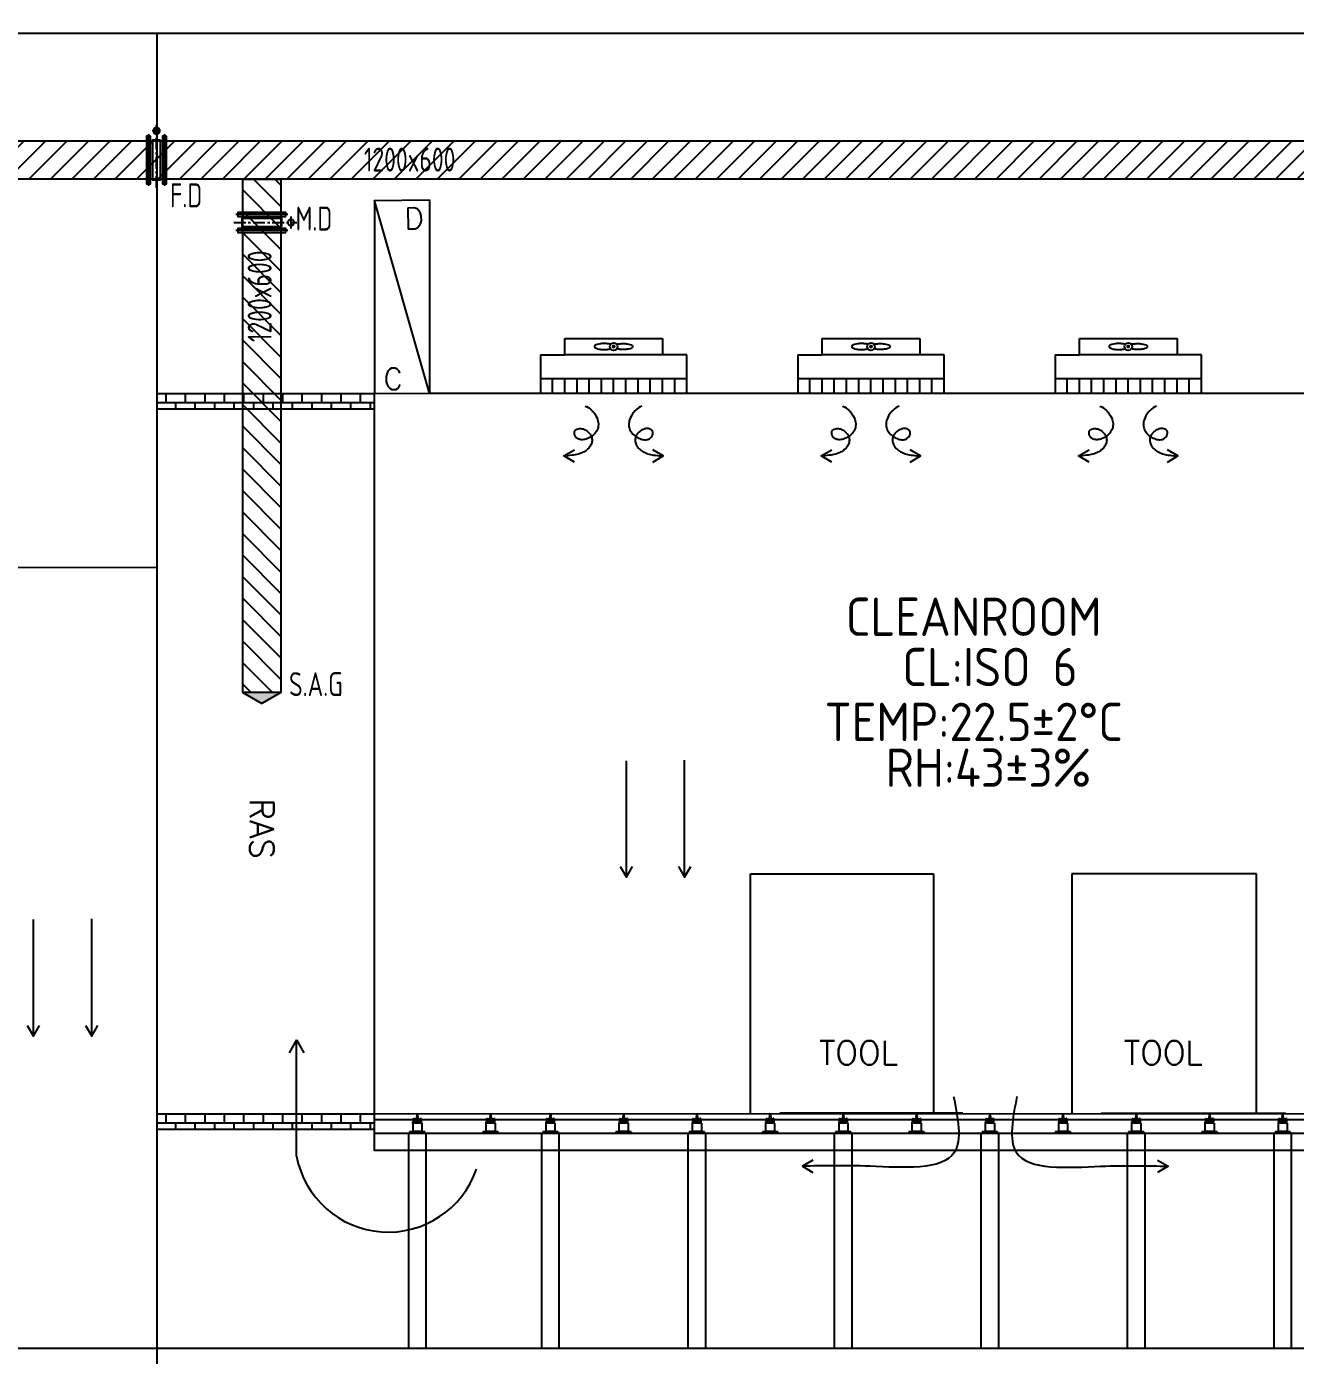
# Model space of a CAD drawing. Header units: millimetres. Extents: x 108 to 3316, y 96 to 2090.
# Drawn here: x 1094.9 to 1227.5, y 455.2 to 594 of the extents above; entities that cross this region are included whole.
import ezdxf
from ezdxf.enums import TextEntityAlignment as Align

# ---------------------------------------------------------------- set-up
doc = ezdxf.new("R2010")
doc.units = ezdxf.units.MM
doc.linetypes.add('CENTER', pattern=[2, 1.25, -0.25, 0.25, -0.25])
for name, color, linetype in [('A-DETL-01', 1, 'Continuous'), ('M-CEQPM-MAU', 22, 'Continuous'), ('M-CMDUCT-LINE', 15, 'Continuous'), ('M-EQPM-TXT', 4, 'Continuous'), ('M-FM-LINE3', 3, 'Continuous'), ('M-HVAC-CMDUCT', 150, 'Continuous'), ('U-EX-TXT', 4, 'Continuous')]:
    doc.layers.add(name, color=color, linetype=linetype)
doc.styles.add('AA-TXT', font='isocp.shx', dxfattribs={"bigfont": 'chineset.shx'})
doc.styles.add('STDTEXT', font='simplex.shx', dxfattribs={"bigfont": 'china.shx'})

msp = doc.modelspace()

# ---------------------------------------------------------------- hatches: boundary and pattern name
at = {"layer": 'M-CEQPM-MAU'}
h = msp.add_hatch(dxfattribs=at)
h.set_pattern_fill('AR-B88', color=252, scale=0.01)
h.set_pattern_definition([(360, (-39781.4396, -84189.803), (1e-15, 2.032), []), (90, (-39781.4396, -84189.8031), (-1.016, 2.032), [2.032, -2.032])])
h.paths.add_polyline_path([(1131.29, 555.71), (1108.54, 555.71), (1108.54, 554.11), (1131.29, 554.11)])
h = msp.add_hatch(dxfattribs=at)
h.set_pattern_fill('AR-B88', color=252, scale=0.01)
h.set_pattern_definition([(360, (-39781.4396, -84265.031), (1e-15, 2.032), []), (90, (-39781.4396, -84265.0309), (-1.016, 2.032), [2.032, -2.032])])
h.paths.add_polyline_path([(1131.29, 480.48), (1108.54, 480.48), (1108.54, 478.88), (1131.29, 478.88)])
at = {"layer": 'M-CMDUCT-LINE'}
h = msp.add_hatch(dxfattribs=at)
h.set_pattern_fill('ANSI31', color=256, scale=0.5, style=0)
h.set_pattern_definition([(45, (1845.444, 405.644), (-1.122532, 1.122532), [])])
h.paths.add_polyline_path([(954.05, 582.1), (1278.43, 582.1), (1278.43, 578.1), (954.05, 578.1)])
h = msp.add_hatch(dxfattribs=at)
h.set_pattern_fill('ANSI31', color=256, scale=0.5, angle=-90, style=0)
h.set_pattern_definition([(315, (945.0578, -274.3165), (1.122532, 1.122532), [])])
h.paths.add_polyline_path([(1121.51, 578.1), (1121.51, 524.47), (1117.51, 524.47), (1117.51, 578.1)])
at = {"layer": 'M-FM-LINE3', "linetype": 'Continuous'}
h = msp.add_hatch(color=256, dxfattribs=at)
edge = h.paths.add_edge_path()
edge.add_arc((1108.5, 583.14), 0.333, 0, 360)
at = {"layer": 'M-HVAC-CMDUCT'}
msp.add_hatch(color=256, dxfattribs=at).paths.add_polyline_path([(1121.51, 524.47), (1117.51, 524.47), (1119.51, 523.32)])

# ---------------------------------------------------------------- linework, layer by layer
at = {"color": 252}
for points in [[(1108.54, 555.71), (1131.29, 555.71)], [(1108.54, 554.11), (1131.29, 554.11)], [(1108.54, 480.48), (1131.29, 480.48)], [(1108.54, 478.88), (1131.29, 478.88)]]:
    msp.add_lwpolyline(points, dxfattribs=at)
at = {"layer": 'A-DETL-01', "color": 252, "linetype": 'Continuous'}
for p, q in [((1108.54, 593.3), (1108.54, 455.94)), ((1108.54, 455.94), (1108.54, 318.58))]:
    msp.add_line(p, q, dxfattribs=at)
at = {"layer": 'A-DETL-01', "color": 252}
msp.add_lwpolyline([(995.18, 792.9), (1283.14, 792.9), (1283.14, 593.3), (995.18, 593.3)], close=True, dxfattribs=at)
at = {"layer": 'M-CEQPM-MAU', "color": 252}
for p, q in [((1131.29, 575.88), (1131.29, 555.71)), ((1131.29, 555.71), (1137.03, 555.76)), ((1170.55, 480.52), (1170.55, 505.52)), ((1170.55, 505.52), (1189.69, 505.52)), ((1189.69, 505.52), (1189.69, 480.52)), ((1223.43, 505.52), (1204.12, 505.52)), ((1204.12, 505.52), (1204.12, 480.52)), ((1223.43, 480.52), (1223.43, 505.52)), ((1192.75, 480.52), (1173.61, 480.52)), ((1207.18, 480.52), (1226.49, 480.52))]:
    msp.add_line(p, q, dxfattribs=at)
at = {"layer": 'M-CEQPM-MAU', "color": 252, "ltscale": 0.1}
for p, q in [((1151.16, 559.76), (1151.16, 561.46)), ((1151.16, 561.46), (1161.36, 561.46)), ((1161.36, 561.46), (1161.36, 559.76)), ((1178.04, 559.76), (1178.04, 561.46)), ((1178.04, 561.46), (1188.24, 561.46)), ((1188.24, 561.46), (1188.24, 559.76)), ((1204.92, 559.76), (1204.92, 561.46)), ((1204.92, 561.46), (1215.12, 561.46)), ((1215.12, 561.46), (1215.12, 559.76)), ((1148.61, 559.76), (1151.16, 559.76)), ((1148.61, 559.76), (1148.61, 555.76)), ((1161.36, 559.76), (1151.16, 559.76)), ((1163.91, 559.76), (1161.36, 559.76)), ((1163.91, 555.76), (1163.91, 559.76)), ((1175.49, 559.76), (1178.04, 559.76)), ((1175.49, 559.76), (1175.49, 555.76)), ((1188.24, 559.76), (1178.04, 559.76)), ((1190.79, 559.76), (1188.24, 559.76)), ((1190.79, 555.76), (1190.79, 559.76)), ((1202.37, 559.76), (1204.92, 559.76)), ((1202.37, 559.76), (1202.37, 555.76)), ((1215.12, 559.76), (1204.92, 559.76)), ((1217.67, 559.76), (1215.12, 559.76)), ((1217.67, 555.76), (1217.67, 559.76)), ((1148.61, 557.26), (1163.91, 557.26)), ((1149.89, 555.76), (1149.89, 557.26)), ((1151.16, 555.76), (1151.16, 557.26)), ((1152.44, 555.76), (1152.44, 557.26)), ((1153.71, 555.76), (1153.71, 557.26)), ((1154.99, 555.76), (1154.99, 557.26)), ((1156.26, 555.76), (1156.26, 557.26)), ((1157.54, 555.76), (1157.54, 557.26)), ((1158.81, 555.76), (1158.81, 557.26)), ((1160.09, 555.76), (1160.09, 557.26)), ((1161.36, 555.76), (1161.36, 557.26)), ((1162.64, 555.76), (1162.64, 557.26)), ((1175.49, 557.26), (1190.79, 557.26)), ((1176.76, 555.76), (1176.76, 557.26)), ((1178.04, 555.76), (1178.04, 557.26)), ((1179.31, 555.76), (1179.31, 557.26)), ((1180.59, 555.76), (1180.59, 557.26)), ((1181.86, 555.76), (1181.86, 557.26)), ((1183.14, 555.76), (1183.14, 557.26)), ((1184.41, 555.76), (1184.41, 557.26)), ((1185.69, 555.76), (1185.69, 557.26)), ((1186.96, 555.76), (1186.96, 557.26)), ((1188.24, 555.76), (1188.24, 557.26)), ((1189.51, 555.76), (1189.51, 557.26)), ((1202.37, 557.26), (1217.67, 557.26)), ((1203.64, 555.76), (1203.64, 557.26)), ((1204.92, 555.76), (1204.92, 557.26)), ((1206.19, 555.76), (1206.19, 557.26)), ((1207.47, 555.76), (1207.47, 557.26)), ((1208.74, 555.76), (1208.74, 557.26)), ((1210.02, 555.76), (1210.02, 557.26)), ((1211.29, 555.76), (1211.29, 557.26)), ((1212.57, 555.76), (1212.57, 557.26)), ((1213.84, 555.76), (1213.84, 557.26)), ((1215.12, 555.76), (1215.12, 557.26)), ((1216.39, 555.76), (1216.39, 557.26)), ((1131.29, 476.59), (1131.29, 555.71)), ((1137.03, 555.76), (1260.39, 555.76)), ((1148.61, 555.76), (1163.91, 555.76)), ((1175.49, 555.76), (1190.79, 555.76)), ((1202.37, 555.76), (1217.67, 555.76)), ((1131.29, 480.48), (1134.81, 480.49)), ((1134.81, 480.47), (1240.51, 480.49)), ((1135.75, 480.54), (1135.64, 479.9)), ((1135.75, 480.54), (1135.85, 479.9)), ((1143.4, 480.54), (1143.29, 479.9)), ((1143.4, 480.54), (1143.5, 479.9)), ((1149.65, 480.54), (1149.54, 479.9)), ((1149.65, 480.54), (1149.75, 479.9)), ((1157.3, 480.54), (1157.19, 479.9)), ((1157.3, 480.54), (1157.4, 479.9)), ((1164.95, 480.54), (1164.84, 479.9)), ((1164.95, 480.54), (1165.05, 479.9)), ((1172.6, 480.54), (1172.49, 479.9)), ((1172.6, 480.54), (1172.7, 479.9)), ((1180.25, 480.54), (1180.14, 479.9)), ((1180.25, 480.54), (1180.35, 479.9)), ((1187.9, 480.54), (1187.79, 479.9)), ((1187.9, 480.54), (1188, 479.9)), ((1195.55, 480.54), (1195.44, 479.9)), ((1195.55, 480.54), (1195.65, 479.9)), ((1203.2, 480.54), (1203.09, 479.9)), ((1203.2, 480.54), (1203.3, 479.9)), ((1210.85, 480.54), (1210.74, 479.9)), ((1210.85, 480.54), (1210.95, 479.9)), ((1218.5, 480.54), (1218.39, 479.9)), ((1218.5, 480.54), (1218.6, 479.9)), ((1226.15, 480.54), (1226.04, 479.9)), ((1226.15, 480.54), (1226.25, 479.9)), ((1134.81, 479.85), (1131.29, 479.85)), ((1240.51, 479.85), (1134.81, 479.83)), ((1135.27, 479.5), (1135.27, 478.66)), ((1136.23, 479.5), (1135.27, 479.5)), ((1136.19, 479.64), (1135.3, 479.64)), ((1135.3, 479.5), (1135.3, 479.64)), ((1135.33, 479.97), (1135.41, 479.97)), ((1135.33, 479.97), (1135.33, 479.64)), ((1135.41, 479.97), (1135.41, 479.9)), ((1135.69, 479.9), (1135.41, 479.9)), ((1135.7, 479.97), (1135.68, 479.64)), ((1135.79, 479.97), (1135.7, 479.97)), ((1135.79, 479.97), (1135.81, 479.64)), ((1136.08, 479.9), (1135.8, 479.9)), ((1136.08, 479.97), (1136.08, 479.9)), ((1136.16, 479.97), (1136.08, 479.97)), ((1136.16, 479.97), (1136.16, 479.64)), ((1136.19, 479.5), (1136.19, 479.64)), ((1136.23, 479.5), (1136.23, 478.66)), ((1142.92, 479.5), (1142.92, 478.66)), ((1143.88, 479.5), (1142.92, 479.5)), ((1143.84, 479.64), (1142.95, 479.64)), ((1142.95, 479.5), (1142.95, 479.64)), ((1142.98, 479.97), (1143.06, 479.97)), ((1142.98, 479.97), (1142.98, 479.64)), ((1143.06, 479.97), (1143.06, 479.9)), ((1143.34, 479.9), (1143.06, 479.9)), ((1143.35, 479.97), (1143.33, 479.64)), ((1143.44, 479.97), (1143.35, 479.97)), ((1143.44, 479.97), (1143.46, 479.64)), ((1143.73, 479.9), (1143.45, 479.9)), ((1143.73, 479.97), (1143.73, 479.9)), ((1143.81, 479.97), (1143.73, 479.97)), ((1143.81, 479.97), (1143.81, 479.64)), ((1143.84, 479.5), (1143.84, 479.64)), ((1143.88, 479.5), (1143.88, 478.66)), ((1149.17, 479.5), (1149.17, 478.66)), ((1150.13, 479.5), (1149.17, 479.5)), ((1150.09, 479.64), (1149.21, 479.64)), ((1149.21, 479.5), (1149.21, 479.64)), ((1149.23, 479.97), (1149.31, 479.97)), ((1149.23, 479.97), (1149.23, 479.64)), ((1149.31, 479.97), (1149.31, 479.9)), ((1149.59, 479.9), (1149.31, 479.9)), ((1149.6, 479.97), (1149.58, 479.64)), ((1149.69, 479.97), (1149.6, 479.97)), ((1149.69, 479.97), (1149.71, 479.64)), ((1149.98, 479.9), (1149.7, 479.9)), ((1149.98, 479.97), (1149.98, 479.9)), ((1150.06, 479.97), (1149.98, 479.97)), ((1150.06, 479.97), (1150.06, 479.64)), ((1150.09, 479.5), (1150.09, 479.64)), ((1150.13, 479.5), (1150.13, 478.66)), ((1156.82, 479.5), (1156.82, 478.66)), ((1157.78, 479.5), (1156.82, 479.5)), ((1157.74, 479.64), (1156.86, 479.64)), ((1156.86, 479.5), (1156.86, 479.64)), ((1156.88, 479.97), (1156.96, 479.97)), ((1156.88, 479.97), (1156.88, 479.64)), ((1156.96, 479.97), (1156.96, 479.9)), ((1157.24, 479.9), (1156.96, 479.9)), ((1157.25, 479.97), (1157.23, 479.64)), ((1157.34, 479.97), (1157.25, 479.97)), ((1157.34, 479.97), (1157.36, 479.64)), ((1157.63, 479.9), (1157.35, 479.9)), ((1157.63, 479.97), (1157.63, 479.9)), ((1157.71, 479.97), (1157.63, 479.97)), ((1157.71, 479.97), (1157.71, 479.64)), ((1157.74, 479.5), (1157.74, 479.64)), ((1157.78, 479.5), (1157.78, 478.66)), ((1164.47, 479.5), (1164.47, 478.66)), ((1165.43, 479.5), (1164.47, 479.5)), ((1165.39, 479.64), (1164.51, 479.64)), ((1164.51, 479.5), (1164.51, 479.64)), ((1164.53, 479.97), (1164.61, 479.97)), ((1164.53, 479.97), (1164.53, 479.64)), ((1164.61, 479.97), (1164.61, 479.9)), ((1164.89, 479.9), (1164.61, 479.9)), ((1164.9, 479.97), (1164.88, 479.64)), ((1164.99, 479.97), (1164.9, 479.97)), ((1164.99, 479.97), (1165.01, 479.64)), ((1165.28, 479.9), (1165, 479.9)), ((1165.28, 479.97), (1165.28, 479.9)), ((1165.36, 479.97), (1165.28, 479.97)), ((1165.36, 479.97), (1165.36, 479.64)), ((1165.39, 479.5), (1165.39, 479.64)), ((1165.43, 479.5), (1165.43, 478.66)), ((1172.12, 479.5), (1172.12, 478.66)), ((1173.08, 479.5), (1172.12, 479.5)), ((1173.04, 479.64), (1172.16, 479.64)), ((1172.16, 479.5), (1172.16, 479.64)), ((1172.18, 479.97), (1172.26, 479.97)), ((1172.18, 479.97), (1172.18, 479.64)), ((1172.26, 479.97), (1172.26, 479.9)), ((1172.54, 479.9), (1172.26, 479.9)), ((1172.55, 479.97), (1172.53, 479.64)), ((1172.64, 479.97), (1172.55, 479.97)), ((1172.64, 479.97), (1172.66, 479.64)), ((1172.93, 479.9), (1172.65, 479.9)), ((1172.93, 479.97), (1172.93, 479.9)), ((1173.01, 479.97), (1172.93, 479.97)), ((1173.01, 479.97), (1173.01, 479.64)), ((1173.04, 479.5), (1173.04, 479.64)), ((1173.08, 479.5), (1173.08, 478.66)), ((1179.77, 479.5), (1179.77, 478.66)), ((1180.73, 479.5), (1179.77, 479.5)), ((1180.69, 479.64), (1179.81, 479.64)), ((1179.81, 479.5), (1179.81, 479.64)), ((1179.83, 479.97), (1179.91, 479.97)), ((1179.83, 479.97), (1179.83, 479.64)), ((1179.91, 479.97), (1179.91, 479.9)), ((1180.19, 479.9), (1179.91, 479.9)), ((1180.2, 479.97), (1180.18, 479.64)), ((1180.29, 479.97), (1180.2, 479.97)), ((1180.29, 479.97), (1180.31, 479.64)), ((1180.58, 479.9), (1180.3, 479.9)), ((1180.58, 479.97), (1180.58, 479.9)), ((1180.66, 479.97), (1180.58, 479.97)), ((1180.66, 479.97), (1180.66, 479.64)), ((1180.69, 479.5), (1180.69, 479.64)), ((1180.73, 479.5), (1180.73, 478.66)), ((1187.42, 479.5), (1187.42, 478.66)), ((1188.38, 479.5), (1187.42, 479.5)), ((1188.34, 479.64), (1187.46, 479.64)), ((1187.46, 479.5), (1187.46, 479.64)), ((1187.48, 479.97), (1187.56, 479.97)), ((1187.48, 479.97), (1187.48, 479.64)), ((1187.56, 479.97), (1187.56, 479.9)), ((1187.84, 479.9), (1187.56, 479.9)), ((1187.85, 479.97), (1187.83, 479.64)), ((1187.94, 479.97), (1187.85, 479.97)), ((1187.94, 479.97), (1187.96, 479.64)), ((1188.23, 479.9), (1187.95, 479.9)), ((1188.23, 479.97), (1188.23, 479.9)), ((1188.31, 479.97), (1188.23, 479.97)), ((1188.31, 479.97), (1188.31, 479.64)), ((1188.34, 479.5), (1188.34, 479.64)), ((1188.38, 479.5), (1188.38, 478.66)), ((1195.07, 479.5), (1195.07, 478.66)), ((1196.03, 479.5), (1195.07, 479.5)), ((1195.99, 479.64), (1195.11, 479.64)), ((1195.11, 479.5), (1195.11, 479.64)), ((1195.13, 479.97), (1195.21, 479.97)), ((1195.13, 479.97), (1195.13, 479.64)), ((1195.21, 479.97), (1195.21, 479.9)), ((1195.49, 479.9), (1195.21, 479.9)), ((1195.5, 479.97), (1195.48, 479.64)), ((1195.59, 479.97), (1195.5, 479.97)), ((1195.59, 479.97), (1195.61, 479.64)), ((1195.88, 479.9), (1195.6, 479.9)), ((1195.88, 479.97), (1195.88, 479.9)), ((1195.96, 479.97), (1195.88, 479.97)), ((1195.96, 479.97), (1195.96, 479.64)), ((1195.99, 479.5), (1195.99, 479.64)), ((1196.03, 479.5), (1196.03, 478.66)), ((1202.72, 479.5), (1202.72, 478.66)), ((1203.68, 479.5), (1202.72, 479.5)), ((1203.64, 479.64), (1202.76, 479.64)), ((1202.76, 479.5), (1202.76, 479.64)), ((1202.78, 479.97), (1202.86, 479.97)), ((1202.78, 479.97), (1202.78, 479.64)), ((1202.86, 479.97), (1202.86, 479.9)), ((1203.14, 479.9), (1202.86, 479.9)), ((1203.15, 479.97), (1203.13, 479.64)), ((1203.24, 479.97), (1203.15, 479.97)), ((1203.24, 479.97), (1203.26, 479.64)), ((1203.53, 479.9), (1203.25, 479.9)), ((1203.53, 479.97), (1203.53, 479.9)), ((1203.61, 479.97), (1203.53, 479.97)), ((1203.61, 479.97), (1203.61, 479.64)), ((1203.64, 479.5), (1203.64, 479.64)), ((1203.68, 479.5), (1203.68, 478.66)), ((1210.37, 479.5), (1210.37, 478.66)), ((1211.33, 479.5), (1210.37, 479.5)), ((1211.29, 479.64), (1210.41, 479.64)), ((1210.41, 479.5), (1210.41, 479.64)), ((1210.43, 479.97), (1210.51, 479.97)), ((1210.43, 479.97), (1210.43, 479.64)), ((1210.51, 479.97), (1210.51, 479.9)), ((1210.79, 479.9), (1210.51, 479.9)), ((1210.8, 479.97), (1210.78, 479.64)), ((1210.89, 479.97), (1210.8, 479.97)), ((1210.89, 479.97), (1210.91, 479.64)), ((1211.18, 479.9), (1210.9, 479.9)), ((1211.18, 479.97), (1211.18, 479.9)), ((1211.26, 479.97), (1211.18, 479.97)), ((1211.26, 479.97), (1211.26, 479.64)), ((1211.29, 479.5), (1211.29, 479.64)), ((1211.33, 479.5), (1211.33, 478.66)), ((1218.02, 479.5), (1218.02, 478.66)), ((1218.98, 479.5), (1218.02, 479.5)), ((1218.94, 479.64), (1218.06, 479.64)), ((1218.06, 479.5), (1218.06, 479.64)), ((1218.08, 479.97), (1218.16, 479.97)), ((1218.08, 479.97), (1218.08, 479.64)), ((1218.16, 479.97), (1218.16, 479.9)), ((1218.44, 479.9), (1218.16, 479.9)), ((1218.45, 479.97), (1218.43, 479.64)), ((1218.54, 479.97), (1218.45, 479.97)), ((1218.54, 479.97), (1218.56, 479.64)), ((1218.83, 479.9), (1218.55, 479.9)), ((1218.83, 479.97), (1218.83, 479.9)), ((1218.91, 479.97), (1218.83, 479.97)), ((1218.91, 479.97), (1218.91, 479.64)), ((1218.94, 479.5), (1218.94, 479.64)), ((1218.98, 479.5), (1218.98, 478.66)), ((1225.67, 479.5), (1225.67, 478.66)), ((1226.63, 479.5), (1225.67, 479.5)), ((1226.59, 479.64), (1225.71, 479.64)), ((1225.71, 479.5), (1225.71, 479.64)), ((1225.73, 479.97), (1225.81, 479.97)), ((1225.73, 479.97), (1225.73, 479.64)), ((1225.81, 479.97), (1225.81, 479.9)), ((1226.09, 479.9), (1225.81, 479.9)), ((1226.1, 479.97), (1226.08, 479.64)), ((1226.19, 479.97), (1226.1, 479.97)), ((1226.19, 479.97), (1226.21, 479.64)), ((1226.48, 479.9), (1226.2, 479.9)), ((1226.48, 479.97), (1226.48, 479.9)), ((1226.56, 479.97), (1226.48, 479.97)), ((1226.56, 479.97), (1226.56, 479.64)), ((1226.59, 479.5), (1226.59, 479.64)), ((1226.63, 479.5), (1226.63, 478.66)), ((1136.55, 478.58), (1134.95, 478.58)), ((1134.95, 478.58), (1134.95, 478.45)), ((1136.55, 478.45), (1134.95, 478.45)), ((1135.27, 478.66), (1136.23, 478.66)), ((1135.32, 478.66), (1135.32, 478.58)), ((1136.17, 478.66), (1136.17, 478.58)), ((1136.55, 478.58), (1136.55, 478.45)), ((1144.2, 478.58), (1142.6, 478.58)), ((1142.6, 478.58), (1142.6, 478.45)), ((1144.2, 478.45), (1142.6, 478.45)), ((1142.92, 478.66), (1143.88, 478.66)), ((1142.97, 478.66), (1142.97, 478.58)), ((1143.82, 478.66), (1143.82, 478.58)), ((1144.2, 478.58), (1144.2, 478.45)), ((1150.45, 478.58), (1148.85, 478.58)), ((1148.85, 478.58), (1148.85, 478.45)), ((1150.45, 478.45), (1148.85, 478.45)), ((1149.17, 478.66), (1150.13, 478.66)), ((1149.22, 478.66), (1149.22, 478.58)), ((1150.07, 478.66), (1150.07, 478.58)), ((1150.45, 478.58), (1150.45, 478.45)), ((1158.1, 478.58), (1156.5, 478.58)), ((1156.5, 478.58), (1156.5, 478.45)), ((1158.1, 478.45), (1156.5, 478.45)), ((1156.82, 478.66), (1157.78, 478.66)), ((1156.87, 478.66), (1156.87, 478.58)), ((1157.72, 478.66), (1157.72, 478.58)), ((1158.1, 478.58), (1158.1, 478.45)), ((1165.75, 478.58), (1164.15, 478.58)), ((1164.15, 478.58), (1164.15, 478.45)), ((1165.75, 478.45), (1164.15, 478.45)), ((1164.47, 478.66), (1165.43, 478.66)), ((1164.52, 478.66), (1164.52, 478.58)), ((1165.37, 478.66), (1165.37, 478.58)), ((1165.75, 478.58), (1165.75, 478.45)), ((1173.4, 478.58), (1171.8, 478.58)), ((1171.8, 478.58), (1171.8, 478.45)), ((1173.4, 478.45), (1171.8, 478.45)), ((1172.12, 478.66), (1173.08, 478.66)), ((1172.17, 478.66), (1172.17, 478.58)), ((1173.02, 478.66), (1173.02, 478.58)), ((1173.4, 478.58), (1173.4, 478.45)), ((1181.05, 478.58), (1179.45, 478.58)), ((1179.45, 478.58), (1179.45, 478.45)), ((1181.05, 478.45), (1179.45, 478.45)), ((1179.77, 478.66), (1180.73, 478.66)), ((1179.82, 478.66), (1179.82, 478.58)), ((1180.67, 478.66), (1180.67, 478.58)), ((1181.05, 478.58), (1181.05, 478.45)), ((1188.7, 478.58), (1187.1, 478.58)), ((1187.1, 478.58), (1187.1, 478.45)), ((1188.7, 478.45), (1187.1, 478.45)), ((1187.42, 478.66), (1188.38, 478.66)), ((1187.47, 478.66), (1187.47, 478.58)), ((1188.32, 478.66), (1188.32, 478.58)), ((1188.7, 478.58), (1188.7, 478.45)), ((1196.35, 478.58), (1194.75, 478.58)), ((1194.75, 478.58), (1194.75, 478.45)), ((1196.35, 478.45), (1194.75, 478.45)), ((1195.07, 478.66), (1196.03, 478.66)), ((1195.12, 478.66), (1195.12, 478.58)), ((1195.97, 478.66), (1195.97, 478.58)), ((1196.35, 478.58), (1196.35, 478.45)), ((1204, 478.58), (1202.4, 478.58)), ((1202.4, 478.58), (1202.4, 478.45)), ((1204, 478.45), (1202.4, 478.45)), ((1202.72, 478.66), (1203.68, 478.66)), ((1202.77, 478.66), (1202.77, 478.58)), ((1203.62, 478.66), (1203.62, 478.58)), ((1204, 478.58), (1204, 478.45)), ((1211.65, 478.58), (1210.05, 478.58)), ((1210.05, 478.58), (1210.05, 478.45)), ((1211.65, 478.45), (1210.05, 478.45)), ((1210.37, 478.66), (1211.33, 478.66)), ((1210.42, 478.66), (1210.42, 478.58)), ((1211.27, 478.66), (1211.27, 478.58)), ((1211.65, 478.58), (1211.65, 478.45)), ((1219.3, 478.58), (1217.7, 478.58)), ((1217.7, 478.58), (1217.7, 478.45)), ((1219.3, 478.45), (1217.7, 478.45)), ((1218.02, 478.66), (1218.98, 478.66)), ((1218.07, 478.66), (1218.07, 478.58)), ((1218.92, 478.66), (1218.92, 478.58)), ((1219.3, 478.58), (1219.3, 478.45)), ((1226.95, 478.58), (1225.35, 478.58)), ((1225.35, 478.58), (1225.35, 478.45)), ((1226.95, 478.45), (1225.35, 478.45)), ((1225.67, 478.66), (1226.63, 478.66)), ((1225.72, 478.66), (1225.72, 478.58)), ((1226.57, 478.66), (1226.57, 478.58)), ((1226.95, 478.58), (1226.95, 478.45))]:
    msp.add_line(p, q, dxfattribs=at)
at = {"layer": 'M-CEQPM-MAU', "color": 252}
msp.add_lwpolyline([(1137.03, 575.93), (1137.03, 555.76), (1131.29, 575.88)], close=True, dxfattribs=at)
at = {"layer": 'M-CEQPM-MAU', "color": 252, "ltscale": 0.1}
for points in [[(1155.94, 560.85, 0.03966), (1155.67, 560.9, 0.032614), (1155.26, 560.93, 0.032614), (1154.85, 560.9, 0.044087), (1154.55, 560.84, 0.086721), (1154.31, 560.71, 0.233651), (1154.26, 560.61, 0.233651), (1154.31, 560.52, 0.086721), (1154.55, 560.39, 0.044087), (1154.85, 560.33, 0.032614), (1155.26, 560.3, 0.032614), (1155.67, 560.33, 0.03966), (1155.94, 560.38)], [(1156.59, 560.85, -0.03966), (1156.85, 560.9, -0.032614), (1157.26, 560.93, -0.032614), (1157.67, 560.9, -0.044087), (1157.97, 560.84, -0.086721), (1158.21, 560.71, -0.233651), (1158.26, 560.61, -0.233651), (1158.21, 560.52, -0.086721), (1157.97, 560.39, -0.044087), (1157.67, 560.33, -0.032614), (1157.26, 560.3, -0.032614), (1156.85, 560.33, -0.03966), (1156.59, 560.38)], [(1182.81, 560.85, 0.03966), (1182.55, 560.9, 0.032614), (1182.14, 560.93, 0.032614), (1181.73, 560.9, 0.044087), (1181.43, 560.84, 0.086721), (1181.19, 560.71, 0.233651), (1181.14, 560.61, 0.233651), (1181.19, 560.52, 0.086721), (1181.43, 560.39, 0.044087), (1181.73, 560.33, 0.032614), (1182.14, 560.3, 0.032614), (1182.55, 560.33, 0.03966), (1182.81, 560.38)], [(1183.46, 560.85, -0.03966), (1183.73, 560.9, -0.032614), (1184.14, 560.93, -0.032614), (1184.55, 560.9, -0.044087), (1184.85, 560.84, -0.086721), (1185.09, 560.71, -0.233651), (1185.14, 560.61, -0.233651), (1185.09, 560.52, -0.086721), (1184.85, 560.39, -0.044087), (1184.55, 560.33, -0.032614), (1184.14, 560.3, -0.032614), (1183.73, 560.33, -0.03966), (1183.46, 560.38)], [(1209.69, 560.85, 0.03966), (1209.43, 560.9, 0.032614), (1209.02, 560.93, 0.032614), (1208.61, 560.9, 0.044087), (1208.31, 560.84, 0.086721), (1208.07, 560.71, 0.233651), (1208.02, 560.61, 0.233651), (1208.07, 560.52, 0.086721), (1208.31, 560.39, 0.044087), (1208.61, 560.33, 0.032614), (1209.02, 560.3, 0.032614), (1209.43, 560.33, 0.03966), (1209.69, 560.38)], [(1210.34, 560.85, -0.03966), (1210.61, 560.9, -0.032614), (1211.02, 560.93, -0.032614), (1211.43, 560.9, -0.044087), (1211.73, 560.84, -0.086721), (1211.97, 560.71, -0.233651), (1212.02, 560.61, -0.233651), (1211.97, 560.52, -0.086721), (1211.73, 560.39, -0.044087), (1211.43, 560.33, -0.032614), (1211.02, 560.3, -0.032614), (1210.61, 560.33, -0.03966), (1210.34, 560.38)]]:
    msp.add_lwpolyline(points, format="xyb", dxfattribs=at)
at = {"layer": 'M-CEQPM-MAU', "color": 252, "ltscale": 0.1, "const_width": 0.2}
for points in [[(1156.36, 560.61, -1), (1156.16, 560.61, -1)], [(1183.24, 560.61, -1), (1183.04, 560.61, -1)], [(1210.12, 560.61, -1), (1209.92, 560.61, -1)]]:
    msp.add_lwpolyline(points, format="xyb", close=True, dxfattribs=at)
at = {"layer": 'M-CEQPM-MAU', "color": 252, "ltscale": 0.1}
for points in [[(1131.29, 478.45), (1134.81, 478.45)], [(1240.51, 476.65), (1131.29, 476.65), (1131.29, 478.45), (1240.51, 478.45)]]:
    msp.add_lwpolyline(points, dxfattribs=at)
for points in [[(1134.85, 455.94), (1134.85, 478.45), (1136.65, 478.45), (1136.65, 455.94)], [(1148.75, 455.94), (1148.75, 478.45), (1150.55, 478.45), (1150.55, 455.94)], [(1164.05, 455.94), (1164.05, 478.45), (1165.85, 478.45), (1165.85, 455.94)], [(1179.35, 455.94), (1179.35, 478.45), (1181.15, 478.45), (1181.15, 455.94)], [(1194.65, 455.94), (1194.65, 478.45), (1196.45, 478.45), (1196.45, 455.94)], [(1209.95, 455.94), (1209.95, 478.45), (1211.75, 478.45), (1211.75, 455.94)], [(1225.25, 455.94), (1225.25, 478.45), (1227.05, 478.45), (1227.05, 455.94)]]:
    msp.add_lwpolyline(points, close=True, dxfattribs=at)
for centre in [(1156.26, 560.61), (1183.14, 560.61), (1210.02, 560.61)]:
    msp.add_circle(centre, 0.4, dxfattribs=at)
at = {"layer": 'M-FM-LINE3', "linetype": 'CENTER'}
for p, q in [((1108.5, 577.18), (1108.5, 583.76)), ((1116.59, 573.57), (1123.18, 573.57)), ((1122.55, 574.2), (1122.55, 572.95))]:
    msp.add_line(p, q, dxfattribs=at)
at = {"layer": 'M-FM-LINE3'}
for p, q in [((1107.67, 582.8), (1107.67, 577.39)), ((1109.34, 582.8), (1109.34, 577.39)), ((1122.22, 574.41), (1116.8, 574.41)), ((1122.22, 572.74), (1116.8, 572.74))]:
    msp.add_line(p, q, dxfattribs=at)
for points in [[(1107.88, 582.6), (1107.46, 582.6), (1107.46, 577.6), (1107.88, 577.6)], [(1108.92, 582.18), (1108.09, 582.18), (1108.09, 578.01), (1108.92, 578.01)], [(1109.55, 582.6), (1109.13, 582.6), (1109.13, 577.6), (1109.55, 577.6)], [(1122.01, 574.2), (1122.01, 574.62), (1117.01, 574.62), (1117.01, 574.2)], [(1121.59, 573.16), (1121.59, 573.99), (1117.43, 573.99), (1117.43, 573.16)], [(1122.01, 572.53), (1122.01, 572.95), (1117.01, 572.95), (1117.01, 572.53)]]:
    msp.add_lwpolyline(points, close=True, dxfattribs=at)
for centre in [(1108.5, 583.14), (1122.55, 573.57)]:
    msp.add_circle(centre, 0.333, dxfattribs=at)
at = {"layer": 'M-HVAC-CMDUCT'}
for p in [(1117.51, 524.47), (1121.51, 524.47)]:
    msp.add_line(p, (1119.51, 523.32), dxfattribs=at)
at = {"layer": 'M-HVAC-CMDUCT', "color": 252}
for p, q in [((1157.59, 505.18), (1157.59, 517.35)), ((1163.68, 505.18), (1163.68, 517.41)), ((1095.65, 488.59), (1095.65, 500.76)), ((1101.74, 488.59), (1101.74, 500.82))]:
    msp.add_line(p, q, dxfattribs=at)
for points in [[(1346.55, 593.3), (893.99, 593.3)], [(1108.54, 537.54), (995.18, 537.32)], [(1156.96, 506.29), (1157.59, 505.18), (1158.23, 506.29)], [(1163.04, 506.29), (1163.68, 505.18), (1164.32, 506.29)], [(1095.01, 489.69), (1095.65, 488.59), (1096.29, 489.69)], [(1101.1, 489.69), (1101.74, 488.59), (1102.37, 489.69)], [(1123.13, 488.19), (1122.35, 486.84)], [(1123.13, 476.05), (1123.13, 488.19)], [(1123.13, 488.19), (1123.91, 486.84)], [(1177.08, 475.63), (1175.98, 474.99), (1177.08, 474.35)], [(1213.09, 475.63), (1214.19, 474.99), (1213.09, 474.35)], [(1346.55, 455.94), (893.99, 455.94)]]:
    msp.add_lwpolyline(points, dxfattribs=at)
at = {"layer": 'M-HVAC-CMDUCT'}
for points in [[(954.05, 582.1), (1278.43, 582.1), (1278.43, 578.1), (954.05, 578.1)], [(1121.51, 578.1), (1121.51, 524.47), (1117.51, 524.47), (1117.51, 578.1)]]:
    msp.add_lwpolyline(points, close=True, dxfattribs=at)
at = {"layer": 'M-HVAC-CMDUCT', "color": 252, "ltscale": 0.1}
for points in [[(1153.3, 554.39, -0.140241), (1153.97, 553.94, -0.038232), (1154.21, 553.68), (1154.28, 553.59), (1154.4, 553.38), (1154.5, 553.2), (1154.57, 553.03), (1154.62, 552.87), (1154.65, 552.71), (1154.67, 552.57), (1154.67, 552.43), (1154.66, 552.3), (1154.64, 552.17), (1154.6, 552.04), (1154.55, 551.93), (1154.49, 551.81), (1154.42, 551.69), (1154.33, 551.58), (1154.23, 551.47), (1154.13, 551.37), (1154.02, 551.28), (1153.9, 551.19), (1153.78, 551.11), (1153.65, 551.04), (1153.52, 550.99), (1153.39, 550.94), (1153.26, 550.91), (1153.14, 550.89), (1153.02, 550.88), (1152.9, 550.88), (1152.79, 550.89), (1152.69, 550.91), (1152.61, 550.94), (1152.53, 550.98), (1152.46, 551.03, -0.282011), (1152.16, 551.61, -0.222152), (1152.29, 551.92, -0.123311), (1152.56, 552.03), (1152.65, 552.04), (1152.76, 552.05), (1152.86, 552.04), (1152.97, 552.02), (1153.07, 552), (1153.17, 551.96), (1153.27, 551.92), (1153.36, 551.87), (1153.45, 551.81), (1153.53, 551.75), (1153.61, 551.68), (1153.68, 551.61), (1153.75, 551.54), (1153.81, 551.47), (1153.86, 551.39), (1153.9, 551.31), (1153.94, 551.23), (1153.97, 551.14), (1153.99, 551.05), (1154, 550.96), (1154.01, 550.87), (1154.01, 550.77), (1153.99, 550.67), (1153.97, 550.58), (1153.94, 550.48), (1153.91, 550.38), (1153.86, 550.28), (1153.8, 550.19), (1153.74, 550.1), (1153.66, 550.01), (1153.58, 549.93), (1153.49, 549.85), (1153.39, 549.77), (1153.28, 549.7), (1153.18, 549.63), (1153.06, 549.57), (1152.94, 549.51), (1152.82, 549.46), (1152.69, 549.42), (1152.55, 549.37), (1152.4, 549.34), (1152.24, 549.3), (1152.07, 549.28), (1151.89, 549.25), (1151.69, 549.23), (1151.48, 549.21), (1151.27, 549.2), (1151.06, 549.18)], [(1159.22, 554.39, 0.140241), (1158.54, 553.94, 0.038232), (1158.3, 553.68), (1158.24, 553.59), (1158.12, 553.38), (1158.02, 553.2), (1157.95, 553.03), (1157.9, 552.87), (1157.87, 552.71), (1157.85, 552.57), (1157.84, 552.43), (1157.85, 552.3), (1157.88, 552.17), (1157.91, 552.04), (1157.96, 551.93), (1158.03, 551.81), (1158.1, 551.69), (1158.19, 551.58), (1158.28, 551.47), (1158.39, 551.37), (1158.5, 551.28), (1158.62, 551.19), (1158.74, 551.11), (1158.87, 551.04), (1159, 550.99), (1159.13, 550.94), (1159.25, 550.91), (1159.38, 550.89), (1159.5, 550.88), (1159.62, 550.88), (1159.72, 550.89), (1159.82, 550.91), (1159.91, 550.94), (1159.99, 550.98), (1160.06, 551.03, 0.282011), (1160.36, 551.61, 0.222152), (1160.22, 551.92, 0.123311), (1159.96, 552.03), (1159.86, 552.04), (1159.76, 552.05), (1159.66, 552.04), (1159.55, 552.02), (1159.45, 552), (1159.35, 551.96), (1159.25, 551.92), (1159.16, 551.87), (1159.07, 551.81), (1158.99, 551.75), (1158.91, 551.68), (1158.84, 551.61), (1158.77, 551.54), (1158.71, 551.47), (1158.66, 551.39), (1158.61, 551.31), (1158.58, 551.23), (1158.55, 551.14), (1158.53, 551.05), (1158.51, 550.96), (1158.51, 550.87), (1158.51, 550.77), (1158.52, 550.67), (1158.54, 550.58), (1158.57, 550.48), (1158.61, 550.38), (1158.66, 550.28), (1158.72, 550.19), (1158.78, 550.1), (1158.86, 550.01), (1158.94, 549.93), (1159.03, 549.85), (1159.13, 549.77), (1159.23, 549.7), (1159.34, 549.63), (1159.46, 549.57), (1159.57, 549.51), (1159.7, 549.46), (1159.83, 549.42), (1159.97, 549.37), (1160.12, 549.34), (1160.27, 549.3), (1160.44, 549.28), (1160.63, 549.25), (1160.83, 549.23), (1161.03, 549.21), (1161.24, 549.2), (1161.45, 549.18)], [(1180.17, 554.39, -0.140241), (1180.85, 553.94, -0.038232), (1181.09, 553.68), (1181.16, 553.59), (1181.28, 553.38), (1181.38, 553.2), (1181.45, 553.03), (1181.5, 552.87), (1181.53, 552.71), (1181.55, 552.57), (1181.55, 552.43), (1181.54, 552.3), (1181.52, 552.17), (1181.48, 552.04), (1181.43, 551.93), (1181.37, 551.81), (1181.29, 551.69), (1181.21, 551.58), (1181.11, 551.47), (1181.01, 551.37), (1180.9, 551.28), (1180.78, 551.19), (1180.66, 551.11), (1180.53, 551.04), (1180.4, 550.99), (1180.27, 550.94), (1180.14, 550.91), (1180.02, 550.89), (1179.89, 550.88), (1179.78, 550.88), (1179.67, 550.89), (1179.57, 550.91), (1179.49, 550.94), (1179.41, 550.98), (1179.34, 551.03, -0.282011), (1179.04, 551.61, -0.222152), (1179.17, 551.92, -0.123311), (1179.43, 552.03), (1179.53, 552.04), (1179.63, 552.05), (1179.74, 552.04), (1179.85, 552.02), (1179.95, 552), (1180.05, 551.96), (1180.15, 551.92), (1180.24, 551.87), (1180.33, 551.81), (1180.41, 551.75), (1180.49, 551.68), (1180.56, 551.61), (1180.63, 551.54), (1180.68, 551.47), (1180.74, 551.39), (1180.78, 551.31), (1180.82, 551.23), (1180.85, 551.14), (1180.87, 551.05), (1180.88, 550.96), (1180.89, 550.87), (1180.88, 550.77), (1180.87, 550.67), (1180.85, 550.58), (1180.82, 550.48), (1180.78, 550.38), (1180.74, 550.28), (1180.68, 550.19), (1180.61, 550.1), (1180.54, 550.01), (1180.46, 549.93), (1180.36, 549.85), (1180.27, 549.77), (1180.16, 549.7), (1180.05, 549.63), (1179.94, 549.57), (1179.82, 549.51), (1179.7, 549.46), (1179.57, 549.42), (1179.43, 549.37), (1179.28, 549.34), (1179.12, 549.3), (1178.95, 549.28), (1178.77, 549.25), (1178.57, 549.23), (1178.36, 549.21), (1178.15, 549.2), (1177.94, 549.18)], [(1186.1, 554.39, 0.140241), (1185.42, 553.94, 0.038232), (1185.18, 553.68), (1185.11, 553.59), (1184.99, 553.38), (1184.9, 553.2), (1184.83, 553.03), (1184.78, 552.87), (1184.74, 552.71), (1184.73, 552.57), (1184.72, 552.43), (1184.73, 552.3), (1184.76, 552.17), (1184.79, 552.04), (1184.84, 551.93), (1184.9, 551.81), (1184.98, 551.69), (1185.06, 551.58), (1185.16, 551.47), (1185.27, 551.37), (1185.38, 551.28), (1185.5, 551.19), (1185.62, 551.11), (1185.75, 551.04), (1185.87, 550.99), (1186, 550.94), (1186.13, 550.91), (1186.26, 550.89), (1186.38, 550.88), (1186.5, 550.88), (1186.6, 550.89), (1186.7, 550.91), (1186.79, 550.94), (1186.86, 550.98), (1186.94, 551.03, 0.282011), (1187.24, 551.61, 0.222152), (1187.1, 551.92, 0.123311), (1186.84, 552.03), (1186.74, 552.04), (1186.64, 552.05), (1186.53, 552.04), (1186.43, 552.02), (1186.33, 552), (1186.23, 551.96), (1186.13, 551.92), (1186.04, 551.87), (1185.95, 551.81), (1185.86, 551.75), (1185.79, 551.68), (1185.71, 551.61), (1185.65, 551.54), (1185.59, 551.47), (1185.54, 551.39), (1185.49, 551.31), (1185.46, 551.23), (1185.43, 551.14), (1185.4, 551.05), (1185.39, 550.96), (1185.39, 550.87), (1185.39, 550.77), (1185.4, 550.67), (1185.42, 550.58), (1185.45, 550.48), (1185.49, 550.38), (1185.54, 550.28), (1185.59, 550.19), (1185.66, 550.1), (1185.74, 550.01), (1185.82, 549.93), (1185.91, 549.85), (1186.01, 549.77), (1186.11, 549.7), (1186.22, 549.63), (1186.33, 549.57), (1186.45, 549.51), (1186.58, 549.46), (1186.71, 549.42), (1186.85, 549.37), (1186.99, 549.34), (1187.15, 549.3), (1187.32, 549.28), (1187.51, 549.25), (1187.7, 549.23), (1187.91, 549.21), (1188.12, 549.2), (1188.33, 549.18)], [(1207.05, 554.39, -0.140241), (1207.73, 553.94, -0.038232), (1207.97, 553.68), (1208.04, 553.59), (1208.16, 553.38), (1208.26, 553.2), (1208.33, 553.03), (1208.37, 552.87), (1208.41, 552.71), (1208.43, 552.57), (1208.43, 552.43), (1208.42, 552.3), (1208.4, 552.17), (1208.36, 552.04), (1208.31, 551.93), (1208.25, 551.81), (1208.17, 551.69), (1208.09, 551.58), (1207.99, 551.47), (1207.89, 551.37), (1207.77, 551.28), (1207.66, 551.19), (1207.53, 551.11), (1207.41, 551.04), (1207.28, 550.99), (1207.15, 550.94), (1207.02, 550.91), (1206.89, 550.89), (1206.77, 550.88), (1206.66, 550.88), (1206.55, 550.89), (1206.45, 550.91), (1206.36, 550.94), (1206.29, 550.98), (1206.21, 551.03, -0.282011), (1205.92, 551.61, -0.222152), (1206.05, 551.92, -0.123311), (1206.31, 552.03), (1206.41, 552.04), (1206.51, 552.05), (1206.62, 552.04), (1206.72, 552.02), (1206.83, 552), (1206.93, 551.96), (1207.02, 551.92), (1207.12, 551.87), (1207.21, 551.81), (1207.29, 551.75), (1207.37, 551.68), (1207.44, 551.61), (1207.5, 551.54), (1207.56, 551.47), (1207.61, 551.39), (1207.66, 551.31), (1207.7, 551.23), (1207.73, 551.14), (1207.75, 551.05), (1207.76, 550.96), (1207.77, 550.87), (1207.76, 550.77), (1207.75, 550.67), (1207.73, 550.58), (1207.7, 550.48), (1207.66, 550.38), (1207.62, 550.28), (1207.56, 550.19), (1207.49, 550.1), (1207.42, 550.01), (1207.33, 549.93), (1207.24, 549.85), (1207.15, 549.77), (1207.04, 549.7), (1206.93, 549.63), (1206.82, 549.57), (1206.7, 549.51), (1206.58, 549.46), (1206.45, 549.42), (1206.31, 549.37), (1206.16, 549.34), (1206, 549.3), (1205.83, 549.28), (1205.65, 549.25), (1205.45, 549.23), (1205.24, 549.21), (1205.03, 549.2), (1204.82, 549.18)], [(1212.98, 554.39, 0.140241), (1212.3, 553.94, 0.038232), (1212.06, 553.68), (1211.99, 553.59), (1211.87, 553.38), (1211.78, 553.2), (1211.71, 553.03), (1211.66, 552.87), (1211.62, 552.71), (1211.6, 552.57), (1211.6, 552.43), (1211.61, 552.3), (1211.63, 552.17), (1211.67, 552.04), (1211.72, 551.93), (1211.78, 551.81), (1211.86, 551.69), (1211.94, 551.58), (1212.04, 551.47), (1212.14, 551.37), (1212.26, 551.28), (1212.37, 551.19), (1212.5, 551.11), (1212.62, 551.04), (1212.75, 550.99), (1212.88, 550.94), (1213.01, 550.91), (1213.14, 550.89), (1213.26, 550.88), (1213.37, 550.88), (1213.48, 550.89), (1213.58, 550.91), (1213.67, 550.94), (1213.74, 550.98), (1213.82, 551.03, 0.282011), (1214.11, 551.61, 0.222152), (1213.98, 551.92, 0.123311), (1213.72, 552.03), (1213.62, 552.04), (1213.52, 552.05), (1213.41, 552.04), (1213.31, 552.02), (1213.2, 552), (1213.1, 551.96), (1213.01, 551.92), (1212.91, 551.87), (1212.83, 551.81), (1212.74, 551.75), (1212.66, 551.68), (1212.59, 551.61), (1212.53, 551.54), (1212.47, 551.47), (1212.42, 551.39), (1212.37, 551.31), (1212.33, 551.23), (1212.31, 551.14), (1212.28, 551.05), (1212.27, 550.96), (1212.26, 550.87), (1212.27, 550.77), (1212.28, 550.67), (1212.3, 550.58), (1212.33, 550.48), (1212.37, 550.38), (1212.42, 550.28), (1212.47, 550.19), (1212.54, 550.1), (1212.61, 550.01), (1212.7, 549.93), (1212.79, 549.85), (1212.89, 549.77), (1212.99, 549.7), (1213.1, 549.63), (1213.21, 549.57), (1213.33, 549.51), (1213.45, 549.46), (1213.59, 549.42), (1213.72, 549.37), (1213.87, 549.34), (1214.03, 549.3), (1214.2, 549.28), (1214.39, 549.25), (1214.58, 549.23), (1214.79, 549.21), (1215, 549.2), (1215.21, 549.18)]]:
    msp.add_lwpolyline(points, format="xyb", dxfattribs=at)
for points in [[(1152.17, 548.55), (1151.06, 549.18), (1152.17, 549.82)], [(1160.35, 548.55), (1161.45, 549.18), (1160.35, 549.82)], [(1179.05, 548.55), (1177.94, 549.18), (1179.05, 549.82)], [(1187.23, 548.55), (1188.33, 549.18), (1187.23, 549.82)], [(1205.92, 548.55), (1204.82, 549.18), (1205.92, 549.82)], [(1214.11, 548.55), (1215.21, 549.18), (1214.11, 549.82)]]:
    msp.add_lwpolyline(points, dxfattribs=at)
at = {"layer": 'M-HVAC-CMDUCT', "color": 252}
msp.add_arc((1132.71, 477.86), 9.75, 190.7191, 341.0261, dxfattribs=at)
for points in [[(1191.78, 482.29), (1191.86, 476.46), (1183.04, 474.99), (1175.98, 474.99)], [(1198.39, 482.29), (1198.31, 476.46), (1207.13, 474.99), (1214.19, 474.99)]]:
    msp.add_spline(points, degree=3, dxfattribs=at)

# ---------------------------------------------------------------- texts
at = {"layer": 'M-CEQPM-MAU', "color": 252, "style": 'STDTEXT'}
for s, p in [('D', (1135.41, 574)), ('C', (1133.23, 557.24))]:
    msp.add_text(s, height=2.25, rotation=1, dxfattribs=at).set_placement(p, align=Align.MIDDLE)
msp.add_text('RAS', height=2.5, rotation=270, dxfattribs=at).set_placement((1119.52, 513.41), align=Align.MIDDLE_LEFT)
for p in [(1177.72, 486.84), (1209.57, 486.84)]:
    msp.add_text('TOOL', height=2.5, dxfattribs=at).set_placement(p, align=Align.MIDDLE_LEFT)
at = {"layer": 'M-EQPM-TXT', "color": 3, "style": 'AA-TXT'}
for s, p in [('CLEANROOM', (1180.51, 532.39)), ('CL:ISO 6', (1186.41, 527.14)), ('TEMP:22.5%%P2%%DC', (1178.3, 521.41)), ('RH:43%%P3%%%', (1184.67, 516.62))]:
    msp.add_text(s, height=4, dxfattribs=at).set_placement(p, align=Align.MIDDLE_LEFT)
at = {"layer": 'U-EX-TXT', "style": 'AA-TXT', "width": 0.8}
for s, p in [('1200x600', (1134.95, 580.14)), ('F.D', (1111.6, 576.41)), ('M.D', (1124.95, 573.98)), ('S.A.G', (1125.16, 525.35))]:
    msp.add_text(s, height=2.5, dxfattribs=at).set_placement(p, align=Align.MIDDLE_CENTER)
msp.add_text('1200x600', height=2.5, rotation=90, dxfattribs=at).set_placement((1119.28, 565.86), align=Align.MIDDLE_CENTER)

doc.saveas('drawing.dxf')
